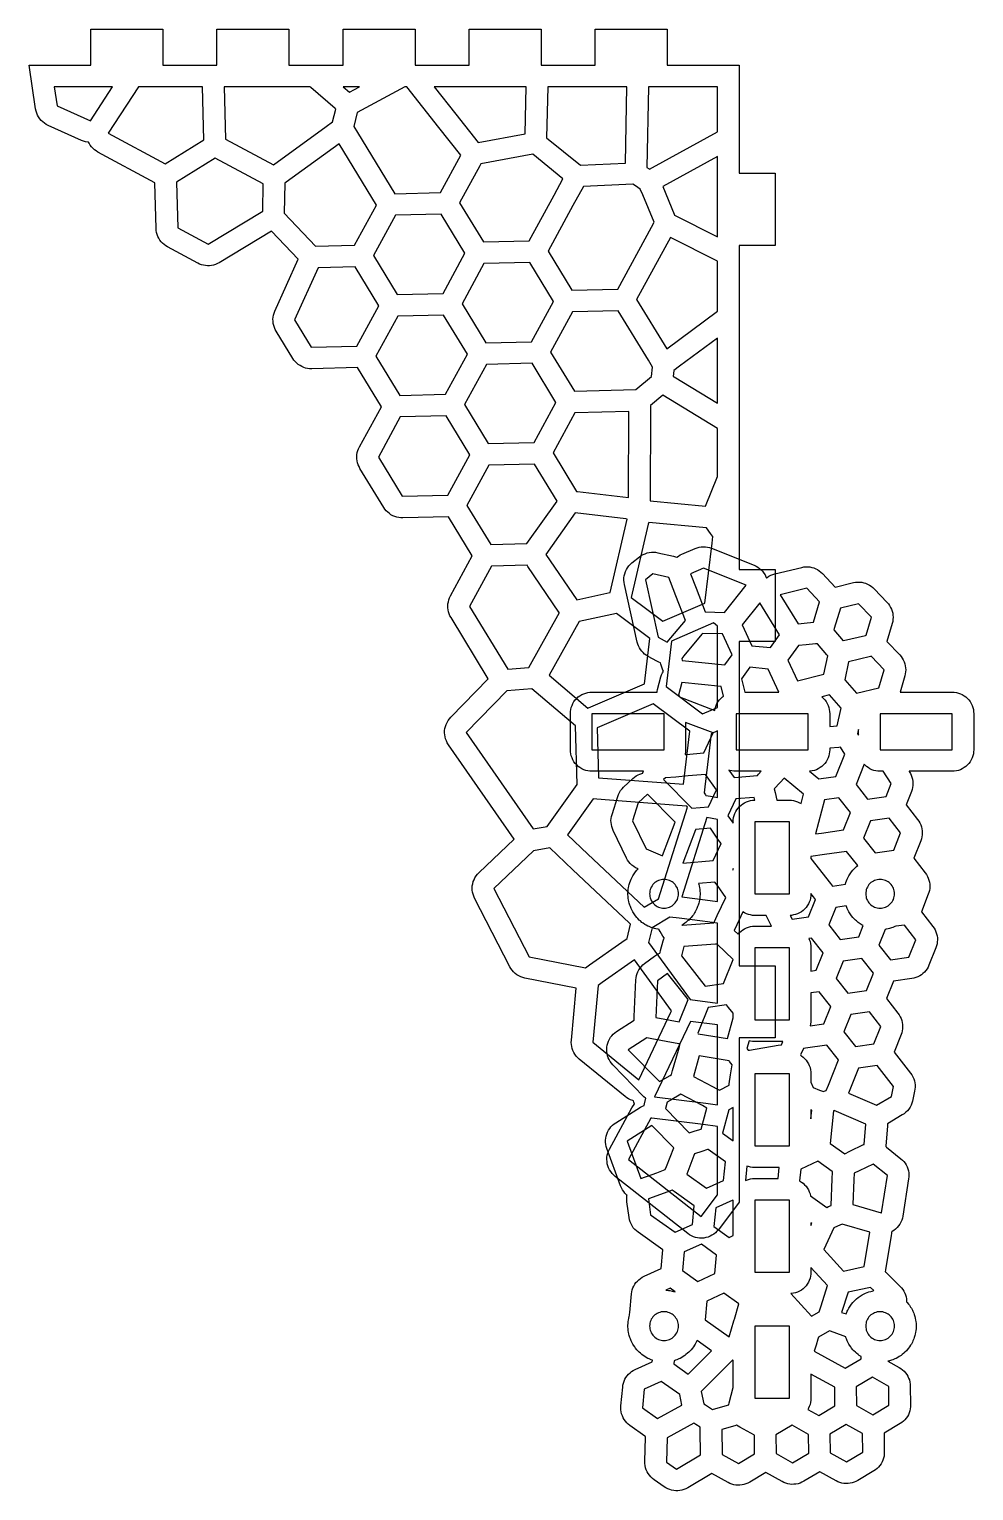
# Model space of a CAD drawing. Header units: millimetres. Extents: x -28 to 624, y -200 to 200.
# Drawn here: x 58.4 to 189.6, y -2.9 to 200 of the extents above; entities that cross this region are included whole.
import ezdxf

# ---------------------------------------------------------------- set-up
doc = ezdxf.new("R2010")
doc.units = ezdxf.units.MM
doc.layers.add('default', color=7, linetype='Continuous')

msp = doc.modelspace()

# ---------------------------------------------------------------- linework, layer by layer
at = {"layer": 'default'}
for points in [[(157, 60), (157, 59.3), (157, 53.71), (157, 37.2), (154.1, 33.38), (154, 33.26), (153.91, 33.16), (153.7, 32.95), (153.46, 32.76), (153.21, 32.6), (152.95, 32.47), (152.67, 32.36), (152.38, 32.28), (152.09, 32.22), (151.8, 32.2), (151.5, 32.21), (151.2, 32.24), (150.91, 32.31), (150.63, 32.4), (150.36, 32.52), (150.1, 32.67), (149.86, 32.84), (139.77, 40.78), (139.55, 40.98), (139.34, 41.2), (139.16, 41.44), (139, 41.69), (138.87, 41.96), (138.77, 42.25), (138.69, 42.54), (138.65, 42.83), (138.63, 43.13), (138.64, 43.43), (138.69, 43.73), (138.76, 44.02), (138.86, 44.3), (138.99, 44.57), (142.11, 50.31), (142.27, 50.57), (142.44, 50.8), (142.44, 50.81), (142.35, 51.09), (142.31, 51.28), (142.21, 51.3), (141.92, 51.4), (141.65, 51.53), (141.39, 51.68), (141.15, 51.86), (134.79, 57.07), (134.57, 57.27), (134.37, 57.48), (134.2, 57.72), (134.05, 57.97), (133.92, 58.23), (133.82, 58.51), (133.75, 58.79), (133.7, 59.08), (133.69, 59.38), (133.7, 59.67), (134.38, 66.91), (127.25, 68.31), (126.95, 68.38), (126.67, 68.48), (126.4, 68.61), (126.14, 68.77), (125.9, 68.95), (125.68, 69.15), (125.48, 69.38), (125.31, 69.62), (125.16, 69.88), (120.27, 79.38), (120.14, 79.65), (120.05, 79.93), (119.98, 80.22), (119.94, 80.52), (119.93, 80.81), (119.95, 81.11), (120, 81.4), (120.08, 81.69), (120.19, 81.96), (120.32, 82.23), (120.48, 82.48), (120.66, 82.71), (120.87, 82.93), (125.76, 87.57), (116.64, 100.7), (116.48, 100.95), (116.35, 101.21), (116.24, 101.49), (116.17, 101.78), (116.12, 102.07), (116.1, 102.36), (116.11, 102.66), (116.15, 102.95), (116.22, 103.24), (116.31, 103.52), (116.44, 103.79), (116.59, 104.05), (116.76, 104.29), (116.95, 104.51), (122.17, 109.85), (116.99, 118.34), (116.85, 118.59), (116.74, 118.85), (116.65, 119.13), (116.59, 119.4), (116.56, 119.69), (116.55, 119.97), (116.57, 120.26), (116.62, 120.54), (116.69, 120.82), (116.79, 121.08), (116.91, 121.34), (119.95, 126.92), (119.95, 126.92), (119.95, 126.92), (116.64, 132.34), (116.64, 132.34), (110.3, 132.18), (110.01, 132.19), (109.73, 132.22), (109.45, 132.28), (109.18, 132.37), (108.91, 132.48), (108.66, 132.62), (108.43, 132.78), (108.21, 132.96), (108, 133.16), (107.82, 133.38), (107.66, 133.62), (104.35, 139.04), (104.22, 139.29), (104.1, 139.55), (104.02, 139.82), (103.95, 140.1), (103.92, 140.38), (103.91, 140.67), (103.93, 140.95), (103.98, 141.24), (104.05, 141.51), (104.15, 141.78), (104.28, 142.04), (107.32, 147.61), (107.32, 147.61), (107.32, 147.61), (104.01, 153.03), (104.01, 153.03), (97.66, 152.88), (97.37, 152.88), (97.09, 152.92), (96.81, 152.98), (96.54, 153.06), (96.28, 153.18), (96.03, 153.31), (95.79, 153.47), (95.57, 153.65), (95.37, 153.86), (95.19, 154.08), (95.03, 154.31), (92.72, 158.08), (92.58, 158.34), (92.47, 158.61), (92.38, 158.88), (92.32, 159.17), (92.29, 159.46), (92.28, 159.75), (92.31, 160.04), (92.36, 160.32), (92.44, 160.6), (92.54, 160.87), (95.77, 168.08), (92.08, 171.99), (84.81, 167.6), (84.57, 167.47), (84.3, 167.36), (84.04, 167.27), (83.76, 167.21), (83.48, 167.18), (83.19, 167.17), (82.91, 167.19), (82.63, 167.24), (82.36, 167.31), (82.09, 167.41), (81.84, 167.53), (77.63, 169.79), (77.39, 169.94), (77.16, 170.11), (76.95, 170.3), (76.75, 170.51), (76.58, 170.74), (76.43, 170.98), (76.31, 171.24), (76.2, 171.5), (76.13, 171.78), (76.08, 172.06), (76.06, 172.35), (75.87, 178.69), (75.87, 178.69), (67.97, 182.95), (67.72, 183.1), (67.49, 183.28), (67.27, 183.47), (67.07, 183.69), (66.9, 183.92), (66.75, 184.17), (66.68, 184.31), (66.57, 184.32), (66.27, 184.37), (65.98, 184.45), (65.7, 184.56), (61.07, 186.64), (60.8, 186.78), (60.55, 186.94), (60.31, 187.13), (60.1, 187.34), (59.91, 187.57), (59.74, 187.82), (59.59, 188.08), (59.48, 188.36), (59.39, 188.65), (59.33, 188.94), (58.44, 195), (61.47, 195), (67, 195), (67, 200), (77, 200), (77, 195), (84.5, 195), (84.5, 200), (94.5, 200), (94.5, 195), (98.55, 195), (102, 195), (102, 200), (112, 200), (112, 195), (113.42, 195), (119.5, 195), (119.5, 200), (129.5, 200), (129.5, 195), (133.41, 195), (137, 195), (137, 200), (147, 200), (147, 195), (147.97, 195), (154, 195), (156.21, 195), (157, 195), (157, 192), (157, 189.93), (157, 187.41), (157, 183.99), (157, 180), (162, 180), (162, 170), (157, 170), (157, 159.13), (157, 146.26), (157, 137.33), (157, 131.21), (157, 128.19), (157, 125), (162, 125), (162, 115), (157, 115), (157, 114.91), (157, 107.15), (157, 103.89), (157, 92.86), (157, 89.82), (157, 78.57), (157, 75.55), (157, 70), (162, 70), (162, 60), (157, 60)], [(61.91, 192), (62.3, 189.38), (66.93, 187.3), (70, 192), (61.91, 192)], [(69.39, 185.59), (77.29, 181.34), (82.7, 184.67), (82.48, 192), (73.59, 192), (69.39, 185.59)], [(99.68, 186.52), (99.68, 186.52), (100.56, 187.16), (101, 188.91), (100.92, 188.98), (100.92, 188.98), (97.52, 191.92), (97.43, 192), (85.48, 192), (85.7, 184.76), (85.7, 184.76), (92.33, 181.19), (99.68, 186.52)], [(102.88, 191.25), (104.27, 192), (102.02, 192), (102.88, 191.25)], [(118.36, 182.5), (115.32, 186.34), (110.84, 192), (110.6, 192), (103.98, 188.43), (103.49, 186.51), (104.01, 185.66), (104.01, 185.66), (109.19, 177.17), (115.54, 177.32), (118.36, 182.5)], [(127.41, 192), (114.66, 192), (117.67, 188.2), (120.77, 184.29), (127.27, 185.49), (127.41, 192)], [(141.42, 192), (130.42, 192), (130.26, 184.94), (134.95, 181.15), (141.19, 181.43), (141.42, 192)], [(144.94, 180.79), (144.94, 180.79), (154, 185.76), (154, 192), (144.42, 192), (144.17, 180.81), (144.48, 180.61), (144.54, 180.57), (144.94, 180.79)], [(106.63, 175.6), (106.63, 175.6), (101.45, 184.1), (94.09, 178.76), (94.09, 178.76), (93.93, 178.64), (93.85, 174.49), (98.18, 169.89), (103.59, 170.03), (106.63, 175.6), (106.63, 175.6)], [(128.34, 182.64), (121.13, 181.31), (121, 181.06), (121, 181.06), (118.17, 175.89), (118.17, 175.89), (118.17, 175.89), (121.48, 170.47), (127.83, 170.62), (131.29, 176.96), (132.53, 179.24), (128.34, 182.64)], [(83.26, 170.17), (90.85, 174.76), (90.93, 178.53), (90.91, 178.54), (90.91, 178.54), (84.27, 182.12), (84.27, 182.12), (78.87, 178.78), (79.06, 172.43), (83.26, 170.17)], [(154, 171.17), (154, 182.34), (146.38, 178.16), (147.95, 174.34), (147.95, 174.34), (148.01, 174.19), (154, 171.17)], [(143.27, 177.82), (142.92, 178.05), (142.92, 178.05), (142.87, 178.08), (142.25, 178.48), (135.36, 178.16), (133.92, 175.52), (130.47, 169.19), (130.47, 169.19), (130.47, 169.19), (133.78, 163.77), (140.13, 163.92), (144.83, 172.55), (144.83, 172.55), (145.18, 173.2), (143.61, 177.02), (143.61, 177.02), (143.27, 177.82)], [(106.23, 168.59), (109.54, 163.17), (115.88, 163.33), (118.92, 168.9), (118.92, 168.9), (118.92, 168.9), (115.61, 174.32), (109.27, 174.17), (106.23, 168.59), (106.23, 168.59), (106.23, 168.59)], [(142.76, 162.49), (146.95, 155.63), (154, 160.86), (154, 167.78), (153.99, 167.82), (147.46, 171.11), (142.76, 162.49), (142.76, 162.49), (142.76, 162.49)], [(97.59, 155.88), (103.94, 156.03), (106.97, 161.61), (106.97, 161.61), (106.97, 161.61), (103.67, 167.03), (98.53, 166.9), (95.28, 159.65), (97.59, 155.88)], [(131.22, 162.2), (127.91, 167.62), (121.56, 167.47), (118.52, 161.89), (118.52, 161.89), (118.52, 161.89), (121.83, 156.47), (128.18, 156.63), (131.22, 162.2), (131.22, 162.2), (131.22, 162.2)], [(119.27, 154.91), (115.96, 160.33), (109.61, 160.17), (106.57, 154.6), (106.57, 154.6), (109.88, 149.18), (116.23, 149.33), (119.27, 154.91), (119.27, 154.91), (119.27, 154.91)], [(144.39, 154.06), (140.2, 160.92), (133.85, 160.77), (130.81, 155.19), (130.81, 155.19), (130.81, 155.19), (134.12, 149.77), (142.64, 149.98), (144.83, 151.79), (144.98, 153.1), (144.39, 154.06), (144.39, 154.06)], [(147.95, 151.75), (147.95, 151.75), (154, 148.08), (154, 157.13), (148.73, 153.22), (148.73, 153.22), (147.94, 152.63), (147.85, 151.81), (147.95, 151.75)], [(131.56, 148.21), (128.25, 153.63), (121.9, 153.47), (118.86, 147.9), (118.86, 147.9), (118.86, 147.9), (122.17, 142.48), (128.52, 142.63), (131.56, 148.21), (131.56, 148.21), (131.56, 148.21)], [(144.69, 146.94), (144.69, 146.94), (144.62, 134.99), (144.62, 134.99), (144.62, 134.55), (152.32, 133.8), (154, 137.92), (154, 144.57), (146.39, 149.19), (144.69, 147.78), (144.69, 146.94)], [(119.61, 140.91), (116.3, 146.33), (109.95, 146.18), (106.91, 140.6), (110.22, 135.18), (116.57, 135.34), (119.61, 140.91), (119.61, 140.91), (119.61, 140.91)], [(141.62, 135.01), (141.69, 146.96), (134.19, 146.77), (131.15, 141.2), (131.15, 141.2), (131.15, 141.2), (134.28, 136.08), (134.28, 136.08), (134.41, 135.86), (134.57, 135.84), (134.57, 135.84), (141.62, 135.01)], [(119.21, 133.9), (122.51, 128.48), (127.53, 128.6), (131.72, 134.52), (128.59, 139.63), (122.24, 139.48), (119.21, 133.9), (119.21, 133.9)], [(130.15, 127.11), (134.46, 120.81), (139.06, 121.8), (139.07, 121.83), (139.07, 121.83), (141.46, 132), (141.27, 132.03), (141.27, 132.03), (134.22, 132.86), (130.15, 127.11)], [(153.01, 130.03), (152.47, 130.78), (144.44, 131.55), (144.38, 131.32), (144.38, 131.32), (141.99, 121.14), (144.19, 119.5), (146.41, 117.84), (146.41, 117.84), (152.24, 120.34), (153.23, 128.65), (153.23, 128.65), (153.34, 129.58), (153.31, 129.62), (153.31, 129.62), (153.01, 130.03)], [(143.91, 15.76), (143.66, 15.93), (143.5, 16.04), (143.28, 16.23), (143.13, 16.36), (142.92, 16.57), (142.79, 16.72), (142.6, 16.94), (142.49, 17.1), (142.32, 17.35), (142.22, 17.51), (142.08, 17.77), (142, 17.95), (141.89, 18.22), (141.82, 18.41), (141.73, 18.69), (141.69, 18.88), (141.63, 19.17), (141.6, 19.36), (141.57, 19.66), (141.56, 19.85), (141.56, 20.15), (141.57, 20.34), (141.6, 20.64), (141.63, 20.83), (141.69, 21.12), (141.73, 21.31), (141.79, 21.5), (141.79, 21.59), (141.8, 21.88), (142.05, 24.46), (142.09, 24.74), (142.15, 25.02), (142.25, 25.29), (142.37, 25.55), (142.51, 25.8), (142.67, 26.03), (142.86, 26.25), (143.07, 26.44), (143.29, 26.62), (143.53, 26.78), (143.79, 26.91), (146.15, 27.99), (146.15, 27.99), (146.39, 30.57), (146.39, 30.57), (142.96, 33.02), (142.72, 33.21), (142.5, 33.42), (142.3, 33.66), (142.13, 33.91), (141.98, 34.18), (141.87, 34.46), (141.78, 34.75), (141.72, 35.05), (141.42, 37.25), (141.39, 37.54), (141.39, 37.83), (141.42, 38.12), (141.44, 38.18), (141.35, 38.24), (141.14, 38.45), (140.96, 38.68), (140.79, 38.92), (140.65, 39.18), (140.54, 39.45), (138.63, 44.65), (138.54, 44.93), (138.48, 45.22), (138.45, 45.51), (138.45, 45.8), (138.48, 46.09), (138.53, 46.38), (138.61, 46.66), (138.72, 46.93), (138.86, 47.19), (139.02, 47.44), (139.2, 47.67), (139.4, 47.88), (139.63, 48.06), (139.87, 48.23), (143.31, 50.37), (143.56, 50.51), (143.8, 50.61), (143.85, 50.87), (144.02, 51.62), (144, 51.63), (143.78, 51.84), (139.45, 56.27), (139.26, 56.49), (139.08, 56.73), (138.93, 56.99), (138.81, 57.25), (138.72, 57.53), (138.65, 57.82), (138.61, 58.12), (138.6, 58.41), (138.62, 58.71), (138.67, 59), (138.74, 59.28), (138.85, 59.56), (138.98, 59.83), (139.14, 60.08), (139.32, 60.31), (139.52, 60.53), (139.74, 60.72), (139.98, 60.89), (142.43, 62.46), (142.41, 62.68), (142.41, 62.97), (142.66, 68.06), (142.69, 68.35), (142.75, 68.64), (142.83, 68.92), (142.94, 69.19), (143.08, 69.45), (143.24, 69.7), (143.43, 69.92), (143.64, 70.13), (143.86, 70.32), (145.26, 71.36), (145.5, 71.52), (145.76, 71.66), (146, 71.77), (146.01, 71.85), (146.08, 72.15), (146.43, 73.46), (146.52, 73.73), (146.58, 73.86), (146.56, 73.88), (146.39, 74.13), (146.03, 74.75), (145.89, 75.02), (145.88, 75.05), (145.73, 75.07), (145.44, 75.13), (145.25, 75.18), (144.97, 75.26), (144.78, 75.33), (144.51, 75.44), (144.33, 75.52), (144.07, 75.66), (143.91, 75.76), (143.66, 75.93), (143.5, 76.04), (143.28, 76.23), (143.13, 76.36), (142.92, 76.57), (142.79, 76.72), (142.6, 76.94), (142.49, 77.1), (142.32, 77.35), (142.22, 77.51), (142.08, 77.77), (142, 77.95), (141.89, 78.22), (141.82, 78.41), (141.73, 78.69), (141.69, 78.88), (141.63, 79.17), (141.6, 79.36), (141.57, 79.66), (141.56, 79.85), (141.56, 80.15), (141.57, 80.34), (141.6, 80.64), (141.63, 80.83), (141.69, 81.12), (141.73, 81.31), (141.82, 81.59), (141.89, 81.78), (142, 82.05), (142.08, 82.23), (142.22, 82.49), (142.32, 82.65), (142.49, 82.9), (142.6, 83.06), (142.79, 83.28), (142.92, 83.43), (142.96, 83.47), (142.9, 83.49), (142.62, 83.62), (142.35, 83.79), (142.11, 83.98), (141.88, 84.19), (141.68, 84.43), (141.5, 84.68), (141.36, 84.96), (139.5, 88.81), (139.39, 89.07), (139.3, 89.34), (139.25, 89.62), (139.21, 89.9), (139.2, 90.18), (139.22, 90.46), (139.27, 90.74), (139.34, 91.01), (140.13, 93.51), (140.24, 93.8), (140.37, 94.08), (140.54, 94.34), (140.73, 94.59), (140.95, 94.81), (142.25, 96.01), (142.47, 96.2), (142.7, 96.36), (142.96, 96.5), (143.22, 96.61), (143.49, 96.7), (143.62, 96.73), (143.64, 96.81), (143.72, 97), (136.56, 97), (136.26, 97.01), (135.97, 97.06), (135.69, 97.13), (135.41, 97.23), (135.14, 97.35), (134.89, 97.51), (134.66, 97.68), (134.44, 97.88), (134.24, 98.1), (134.06, 98.33), (133.91, 98.59), (133.79, 98.85), (133.69, 99.13), (133.62, 99.41), (133.57, 99.71), (133.56, 100), (133.56, 105), (133.57, 105.29), (133.62, 105.59), (133.69, 105.87), (133.79, 106.15), (133.91, 106.41), (134.06, 106.67), (134.24, 106.9), (134.44, 107.12), (134.66, 107.32), (134.89, 107.49), (135.14, 107.65), (135.41, 107.77), (135.69, 107.87), (135.97, 107.94), (136.26, 107.99), (136.56, 108), (145.6, 108), (145.6, 108.06), (145.67, 108.35), (146.13, 110.12), (146.22, 110.41), (146.34, 110.69), (146.47, 110.91), (146.41, 111.02), (146.28, 111.3), (146.19, 111.58), (146.11, 111.88), (146.07, 112.08), (145.82, 112.17), (145.56, 112.3), (144.34, 112.96), (144.1, 113.11), (143.87, 113.28), (143.66, 113.47), (143.47, 113.68), (143.3, 113.91), (143.15, 114.15), (143.02, 114.4), (142.92, 114.67), (142.85, 114.94), (141.06, 122.93), (141.01, 123.23), (140.99, 123.53), (141, 123.84), (141.04, 124.14), (141.11, 124.43), (141.21, 124.72), (141.34, 125), (141.49, 125.26), (141.68, 125.5), (141.88, 125.72), (142.11, 125.93), (143.15, 126.76), (143.4, 126.94), (143.66, 127.09), (143.93, 127.21), (144.21, 127.31), (144.51, 127.37), (144.8, 127.41), (145.1, 127.42), (145.4, 127.4), (145.7, 127.34), (147.88, 126.85), (148.16, 126.77), (148.32, 126.71), (148.32, 126.71), (148.55, 126.88), (148.8, 127.03), (149.05, 127.16), (150.87, 127.94), (151.15, 128.04), (151.43, 128.12), (151.72, 128.16), (152.02, 128.18), (152.31, 128.17), (152.6, 128.13), (152.89, 128.06), (153.17, 127.97), (159.07, 125.61), (159.34, 125.49), (159.59, 125.34), (159.83, 125.17), (160.05, 124.97), (160.25, 124.76), (160.43, 124.52), (160.58, 124.27), (160.71, 124.01), (160.78, 123.83), (160.89, 123.92), (161.13, 124.09), (161.4, 124.23), (161.68, 124.34), (161.96, 124.42), (165.67, 125.31), (165.95, 125.37), (166.24, 125.39), (166.52, 125.39), (166.81, 125.37), (167.09, 125.31), (167.36, 125.23), (167.62, 125.12), (167.88, 124.99), (168.12, 124.84), (168.34, 124.66), (168.55, 124.46), (170.34, 122.58), (170.34, 122.58), (172.86, 123.19), (173.14, 123.24), (173.43, 123.27), (173.71, 123.27), (174, 123.24), (174.28, 123.18), (174.55, 123.1), (174.82, 123), (175.07, 122.86), (175.31, 122.71), (175.53, 122.53), (175.74, 122.34), (177.53, 120.45), (177.72, 120.23), (177.88, 120), (178.02, 119.75), (178.14, 119.49), (178.23, 119.22), (178.3, 118.95), (178.34, 118.66), (178.35, 118.38), (178.34, 118.09), (178.3, 117.81), (178.23, 117.53), (177.49, 115.04), (177.49, 115.04), (177.49, 115.04), (179.28, 113.16), (179.47, 112.94), (179.63, 112.71), (179.78, 112.46), (179.89, 112.2), (179.99, 111.93), (180.05, 111.65), (180.09, 111.37), (180.11, 111.09), (180.09, 110.8), (180.05, 110.52), (179.98, 110.24), (179.32, 108), (186.56, 108), (186.85, 107.99), (187.14, 107.94), (187.43, 107.87), (187.71, 107.77), (187.97, 107.65), (188.23, 107.49), (188.46, 107.32), (188.68, 107.12), (188.88, 106.9), (189.05, 106.67), (189.2, 106.41), (189.33, 106.15), (189.43, 105.87), (189.5, 105.59), (189.54, 105.29), (189.56, 105), (189.56, 100), (189.54, 99.71), (189.5, 99.41), (189.43, 99.13), (189.33, 98.85), (189.2, 98.59), (189.05, 98.33), (188.88, 98.1), (188.68, 97.88), (188.46, 97.68), (188.23, 97.51), (187.97, 97.35), (187.71, 97.23), (187.43, 97.13), (187.14, 97.06), (186.85, 97.01), (186.56, 97), (180.59, 97), (180.61, 96.97), (180.76, 96.72), (180.88, 96.46), (180.98, 96.18), (181.05, 95.9), (181.1, 95.61), (181.11, 95.32), (181.1, 95.03), (181.06, 94.74), (180.99, 94.46), (180.9, 94.19), (180.16, 92.37), (180.16, 92.37), (181.77, 90.32), (181.93, 90.09), (182.08, 89.84), (182.19, 89.58), (182.29, 89.31), (182.35, 89.03), (182.39, 88.75), (182.41, 88.47), (182.39, 88.18), (182.35, 87.9), (182.28, 87.62), (182.19, 87.35), (181.22, 84.94), (181.22, 84.94), (182.82, 82.9), (182.99, 82.66), (183.13, 82.42), (183.25, 82.16), (183.34, 81.89), (183.41, 81.61), (183.45, 81.33), (183.46, 81.04), (183.45, 80.76), (183.41, 80.47), (183.34, 80.2), (183.25, 79.93), (182.28, 77.52), (182.28, 77.52), (183.88, 75.47), (184.04, 75.24), (184.19, 74.99), (184.31, 74.73), (184.4, 74.46), (184.47, 74.18), (184.51, 73.9), (184.52, 73.62), (184.5, 73.33), (184.46, 73.05), (184.4, 72.77), (184.3, 72.5), (183.33, 70.09), (183.21, 69.83), (183.07, 69.58), (182.9, 69.35), (182.72, 69.14), (182.51, 68.94), (182.29, 68.76), (182.05, 68.61), (181.79, 68.48), (181.53, 68.37), (181.25, 68.29), (180.97, 68.24), (178.4, 67.87), (178.4, 67.87), (177.43, 65.46), (179.03, 63.42), (179.2, 63.19), (179.34, 62.94), (179.46, 62.68), (179.55, 62.41), (179.62, 62.13), (179.66, 61.85), (179.67, 61.56), (179.66, 61.28), (179.62, 61), (179.55, 60.72), (179.46, 60.45), (178.49, 58.04), (180.79, 55.1), (180.96, 54.86), (181.1, 54.6), (181.22, 54.33), (181.32, 54.05), (181.38, 53.76), (181.42, 53.47), (181.43, 53.17), (181.4, 52.88), (181.35, 52.59), (181.04, 51.23), (180.96, 50.93), (180.85, 50.65), (180.71, 50.38), (180.54, 50.12), (180.35, 49.88), (180.13, 49.67), (179.89, 49.47), (179.64, 49.31), (177.56, 48.09), (177.56, 47.81), (177.34, 44.99), (177.33, 44.92), (177.45, 44.82), (179.44, 43.23), (179.65, 43.04), (179.84, 42.84), (180.02, 42.61), (180.17, 42.37), (180.3, 42.11), (180.4, 41.85), (180.48, 41.57), (180.53, 41.29), (180.55, 41.01), (180.55, 40.72), (180.52, 40.44), (179.73, 35.28), (179.66, 34.98), (179.57, 34.69), (179.45, 34.41), (179.31, 34.15), (179.13, 33.9), (178.93, 33.67), (178.71, 33.46), (178.47, 33.27), (178.22, 33.11), (178.12, 33.06), (178.12, 32.87), (178.09, 32.58), (177.32, 27.79), (177.27, 27.55), (177.31, 27.51), (179.35, 25.51), (179.54, 25.3), (179.71, 25.08), (179.86, 24.84), (179.98, 24.59), (180.08, 24.34), (180.16, 24.07), (180.21, 23.79), (180.24, 23.52), (180.24, 23.38), (180.33, 23.28), (180.51, 23.06), (180.63, 22.9), (180.79, 22.65), (180.9, 22.49), (181.03, 22.23), (181.12, 22.05), (181.23, 21.78), (181.3, 21.59), (181.38, 21.31), (181.43, 21.12), (181.49, 20.83), (181.52, 20.64), (181.55, 20.34), (181.56, 20.15), (181.56, 19.85), (181.55, 19.66), (181.52, 19.36), (181.49, 19.17), (181.43, 18.88), (181.38, 18.69), (181.3, 18.41), (181.23, 18.22), (181.12, 17.95), (181.03, 17.77), (180.9, 17.51), (180.79, 17.35), (180.63, 17.1), (180.51, 16.94), (180.33, 16.72), (180.2, 16.57), (179.99, 16.36), (179.84, 16.23), (179.61, 16.04), (179.46, 15.93), (179.21, 15.76), (179.04, 15.66), (178.78, 15.52), (178.61, 15.44), (178.33, 15.33), (178.15, 15.26), (177.87, 15.18), (177.68, 15.13), (177.65, 15.12), (179.21, 14.25), (179.45, 14.1), (179.68, 13.93), (179.89, 13.73), (180.08, 13.52), (180.25, 13.29), (180.4, 13.05), (180.52, 12.79), (180.62, 12.52), (180.69, 12.24), (180.73, 11.96), (180.75, 11.68), (180.79, 9.08), (180.78, 8.79), (180.75, 8.51), (180.68, 8.23), (180.59, 7.96), (180.48, 7.7), (180.34, 7.45), (180.18, 7.21), (179.99, 7), (179.79, 6.8), (179.57, 6.62), (179.33, 6.46), (177.1, 5.12), (177.1, 5.12), (177.14, 2.53), (177.13, 2.24), (177.1, 1.96), (177.03, 1.68), (176.94, 1.41), (176.83, 1.15), (176.69, 0.9), (176.53, 0.66), (176.34, 0.44), (176.14, 0.24), (175.92, 0.06), (175.68, -0.09), (173.45, -1.43), (173.2, -1.56), (172.94, -1.67), (172.66, -1.76), (172.38, -1.81), (172.1, -1.85), (171.81, -1.85), (171.53, -1.83), (171.25, -1.78), (170.97, -1.7), (170.71, -1.6), (170.45, -1.47), (168.18, -0.21), (168.18, -0.21), (165.95, -1.54), (165.7, -1.68), (165.44, -1.79), (165.16, -1.87), (164.88, -1.93), (164.6, -1.96), (164.32, -1.97), (164.03, -1.94), (163.75, -1.89), (163.47, -1.82), (163.21, -1.71), (162.95, -1.59), (160.68, -0.32), (160.68, -0.32), (158.45, -1.66), (158.2, -1.79), (157.94, -1.9), (157.66, -1.99), (157.39, -2.04), (157.1, -2.08), (156.82, -2.08), (156.53, -2.06), (156.25, -2.01), (155.98, -1.93), (155.71, -1.83), (155.45, -1.7), (153.18, -0.44), (153.18, -0.44), (153.18, -0.44), (149.85, -2.43), (149.59, -2.57), (149.33, -2.68), (149.05, -2.76), (148.77, -2.82), (148.48, -2.85), (148.19, -2.86), (147.91, -2.83), (147.62, -2.78), (147.35, -2.7), (147.08, -2.59), (146.82, -2.46), (146.58, -2.31), (145.18, -1.32), (144.94, -1.14), (144.73, -0.94), (144.54, -0.71), (144.37, -0.47), (144.22, -0.21), (144.1, 0.06), (144.01, 0.34), (143.95, 0.63), (143.91, 0.92), (143.91, 1.22), (144.01, 4.6), (144.01, 4.67), (143.9, 4.74), (141.82, 6.22), (141.6, 6.39), (141.39, 6.59), (141.2, 6.8), (141.04, 7.04), (140.89, 7.28), (140.78, 7.54), (140.68, 7.81), (140.61, 8.09), (140.57, 8.37), (140.56, 8.66), (140.57, 8.94), (140.82, 11.53), (140.86, 11.81), (140.93, 12.09), (141.02, 12.36), (141.14, 12.62), (141.28, 12.87), (141.45, 13.1), (141.63, 13.32), (141.84, 13.51), (142.06, 13.69), (142.3, 13.84), (142.56, 13.97), (144.92, 15.05), (144.92, 15.05), (144.94, 15.27), (144.78, 15.33), (144.51, 15.44), (144.33, 15.52), (144.07, 15.66), (143.91, 15.76)], [(119.55, 119.9), (124.87, 111.2), (127.81, 111.42), (132.03, 119.04), (131.98, 119.11), (131.98, 119.11), (127.67, 125.41), (127.67, 125.41), (127.54, 125.6), (122.59, 125.48), (119.55, 119.9)], [(148.21, 121.34), (147.44, 123.32), (147.44, 123.32), (147.21, 123.92), (145.03, 124.42), (143.99, 123.58), (145.77, 115.6), (146.99, 114.93), (149.52, 117.95), (148.21, 121.34)], [(157.95, 122.82), (152.06, 125.18), (150.24, 124.4), (151, 122.43), (152.27, 119.14), (154.96, 119.06), (157.95, 122.82)], [(162.66, 121.5), (165.17, 117.48), (166.01, 117.56), (167.32, 117.68), (168.16, 120.51), (168.16, 120.51), (166.37, 122.4), (162.66, 121.5)], [(162.59, 115.95), (159.84, 120.37), (157.42, 117.33), (157.42, 117.31), (157.42, 117.31), (158.74, 114.43), (158.74, 114.43), (158.74, 114.43), (161.32, 114.18), (162.59, 115.95)], [(174.52, 115.87), (174.62, 115.89), (175.35, 118.39), (173.57, 120.27), (171.04, 119.66), (170.2, 116.83), (170.2, 116.83), (170.14, 116.64), (171.44, 115.13), (171.48, 115.14), (171.48, 115.14), (174.52, 115.87)], [(144.61, 115.44), (144.61, 115.44), (144.61, 115.44), (142.39, 117.1), (139.95, 118.92), (134.77, 117.8), (130.63, 110.33), (136, 105.76), (136.08, 105.8), (136.08, 105.8), (143.86, 109.13), (143.86, 109.13), (144.61, 115.44)], [(151.92, 104.97), (151.92, 104.97), (154, 105.86), (154, 117.16), (153.42, 117.59), (153.42, 117.59), (147.59, 115.08), (146.84, 108.78), (151.92, 104.97)], [(156.01, 113.18), (154.69, 116.07), (151.92, 116.15), (151.82, 116.03), (151.82, 116.03), (149.3, 113.01), (149.3, 113.01), (149.01, 112.66), (149.09, 112.36), (154.99, 111.76), (156.01, 113.18)], [(168.76, 110.5), (169.29, 113.04), (169.17, 113.17), (169.17, 113.17), (167.87, 114.68), (167.87, 114.68), (167.84, 114.71), (167.6, 114.69), (167.6, 114.69), (166.29, 114.57), (165.21, 114.47), (163.77, 112.44), (165.09, 109.54), (168.76, 110.5)], [(171.66, 109.71), (173.28, 107.86), (176.37, 108.6), (177.11, 111.09), (175.32, 112.98), (175.22, 112.95), (172.18, 112.22), (171.66, 109.71)], [(162.49, 108), (161.04, 111.19), (161.04, 111.19), (158.45, 111.44), (157.32, 109.86), (157.77, 108), (162.49, 108)], [(134.49, 95.19), (134.26, 103.31), (128.22, 108.44), (124.74, 108.18), (119.1, 102.41), (128.41, 89.02), (130.32, 89.36), (134.49, 95.19)], [(153.6, 105.45), (153.62, 105.59), (153.69, 105.87), (153.79, 106.15), (153.91, 106.41), (154.06, 106.67), (154.24, 106.9), (154.44, 107.12), (154.66, 107.32), (154.82, 107.44), (154.5, 108.79), (149.03, 109.35), (148.57, 107.59), (148.69, 107.34), (153.6, 105.45)], [(169.52, 107.6), (169.52, 107.6), (169.52, 107.6), (168.46, 107.32), (168.46, 107.32), (168.68, 107.12), (168.88, 106.9), (169.05, 106.67), (169.2, 106.41), (169.33, 106.15), (169.43, 105.87), (169.5, 105.59), (169.54, 105.29), (169.56, 105), (169.56, 103.23), (170.6, 103.32), (171.09, 105.59), (171.09, 105.59), (171.13, 105.77), (169.52, 107.6)], [(145.04, 106.37), (137.27, 103.04), (137.46, 96.12), (148.64, 95.27), (149.25, 95.22), (150.13, 102.57), (150.13, 102.57), (145.04, 106.37), (145.04, 106.37)], [(146.56, 105), (136.56, 105), (136.56, 100), (146.56, 100), (146.56, 105)], [(149.56, 100), (149.54, 99.71), (149.5, 99.41), (149.48, 99.34), (149.64, 99.35), (152.08, 99.56), (153.37, 102.32), (149.56, 103.79), (149.56, 100)], [(166.56, 105), (156.56, 105), (156.56, 100), (166.56, 100), (166.56, 105)], [(186.56, 105), (176.56, 105), (176.56, 100), (186.56, 100), (186.56, 105)], [(152.13, 94), (152.21, 93.88), (152.21, 93.88), (152.3, 93.75), (152.3, 93.75), (152.36, 93.66), (153.03, 93.55), (153.03, 93.55), (154, 93.38), (154, 102.6), (153.1, 102.22), (153.1, 102.22), (152.23, 94.86), (152.23, 94.86), (152.13, 94)], [(173.53, 102.68), (173.43, 102.21), (173.56, 102.01), (173.56, 102.82), (173.53, 102.68), (173.53, 102.68)], [(170.42, 96.28), (170.42, 96.28), (171.67, 99.4), (171.06, 100.35), (170.85, 100.33), (170.85, 100.33), (169.56, 100.22), (169.56, 100), (169.54, 99.71), (169.5, 99.41), (169.43, 99.13), (169.33, 98.85), (169.2, 98.59), (169.05, 98.33), (168.88, 98.1), (168.68, 97.88), (168.46, 97.68), (168.23, 97.51), (167.97, 97.35), (167.71, 97.23), (167.43, 97.13), (167.14, 97.06), (166.85, 97.01), (166.77, 97.01), (168.06, 95.95), (168.39, 96), (168.39, 96), (170.42, 96.28)], [(173.21, 95.16), (174.81, 93.12), (174.81, 93.12), (174.81, 93.12), (177.38, 93.49), (178.11, 95.31), (176.98, 97), (176.56, 97), (176.26, 97.01), (175.97, 97.06), (175.69, 97.13), (175.41, 97.23), (175.14, 97.35), (174.89, 97.51), (174.66, 97.68), (174.44, 97.88), (174.34, 97.98), (174.34, 97.98), (173.21, 95.16)], [(152.34, 96.57), (149.9, 96.36), (148.18, 96.21), (148.18, 96.21), (146.75, 96.09), (146.49, 95.85), (150.44, 91.89), (152.73, 92.09), (153.83, 94.44), (152.34, 96.57)], [(159.53, 96.44), (159.67, 96.6), (159.67, 96.6), (160.04, 97), (156.56, 97), (156.26, 97.01), (155.97, 97.06), (155.69, 97.13), (155.58, 97.17), (156.28, 96.16), (159.53, 96.44)], [(163.96, 93), (164.25, 92.99), (164.54, 92.94), (164.83, 92.87), (165.11, 92.77), (165.37, 92.65), (165.59, 92.52), (165.92, 93.82), (163.24, 96.04), (162.69, 95.45), (161.87, 94.57), (161.99, 94.08), (161.99, 94.08), (162.24, 93), (163.96, 93)], [(146.36, 85.29), (146.37, 85.32), (146.37, 85.32), (148.13, 89.96), (144.29, 93.81), (142.99, 92.61), (142.2, 90.11), (144.06, 86.26), (146.36, 85.29)], [(155.44, 90.82), (156.16, 89.8), (156.16, 90), (156.17, 90.29), (156.22, 90.59), (156.29, 90.87), (156.39, 91.15), (156.51, 91.41), (156.66, 91.67), (156.84, 91.9), (157.04, 92.12), (157.26, 92.32), (157.49, 92.49), (157.74, 92.65), (158.01, 92.77), (158.29, 92.87), (158.57, 92.94), (158.86, 92.99), (159.16, 93), (159.16, 93), (159.07, 93.39), (156.54, 93.17), (155.44, 90.82)], [(172.45, 91.27), (170.85, 93.31), (170.85, 93.31), (168.82, 93.03), (167.6, 88.31), (168.44, 88.43), (171.48, 88.86), (171.48, 88.86), (172.45, 91.27)], [(149.83, 92.04), (149.74, 92.17), (148.41, 92.28), (137.23, 93.13), (137.23, 93.13), (136.73, 93.17), (133.16, 88.18), (135.98, 85.51), (143.8, 78.13), (145.8, 79.32), (149.83, 92.04)], [(154, 90.33), (152.52, 90.59), (149.03, 79.59), (152.28, 79.17), (154, 78.95), (154, 90.33)], [(163.96, 90), (159.16, 90), (159.16, 80), (163.96, 80), (163.96, 90)], [(175.87, 85.69), (175.87, 85.69), (178.44, 86.06), (179.41, 88.47), (177.8, 90.52), (177.8, 90.52), (175.23, 90.15), (175.23, 90.15), (174.26, 87.74), (175.87, 85.69), (175.87, 85.69)], [(150.93, 88.9), (150.93, 88.9), (149.18, 84.26), (149.18, 84.25), (153.37, 84.62), (154.47, 86.97), (154.47, 86.97), (154.13, 87.46), (152.99, 89.1), (150.94, 88.92), (150.93, 88.9)], [(127.82, 71.25), (135.66, 69.72), (136.23, 70.12), (140.71, 73.28), (140.71, 73.28), (141.45, 73.8), (141.93, 75.77), (141.74, 75.95), (141.74, 75.95), (133.92, 83.33), (130.7, 86.38), (128.43, 85.97), (122.93, 80.75), (127.82, 71.25)], [(171.9, 85.89), (171.9, 85.89), (168.86, 85.46), (166.96, 85.19), (166.96, 84.9), (169.67, 81.44), (169.96, 81.07), (169.96, 81.07), (169.96, 81.07), (171.74, 81.32), (171.82, 81.59), (171.89, 81.78), (172, 82.05), (172.08, 82.23), (172.22, 82.49), (172.32, 82.65), (172.49, 82.9), (172.6, 83.06), (172.79, 83.28), (172.92, 83.43), (173.13, 83.64), (173.28, 83.77), (173.45, 83.91), (171.9, 85.89), (171.9, 85.89)], [(156.16, 83.26), (156.16, 83.49), (156.09, 83.35), (156.09, 83.35), (156.16, 83.26)], [(148.52, 79.61), (148.55, 79.8), (148.56, 80), (148.55, 80.2), (148.52, 80.39), (148.47, 80.58), (148.41, 80.77), (148.32, 80.94), (148.22, 81.11), (148.1, 81.27), (147.97, 81.41), (147.83, 81.55), (147.67, 81.66), (147.5, 81.76), (147.32, 81.85), (147.14, 81.91), (146.95, 81.96), (146.75, 81.99), (146.56, 82), (146.36, 81.99), (146.17, 81.96), (145.98, 81.91), (145.79, 81.85), (145.62, 81.76), (145.45, 81.66), (145.29, 81.55), (145.14, 81.41), (145.01, 81.27), (144.9, 81.11), (144.79, 80.94), (144.71, 80.77), (144.64, 80.58), (144.6, 80.39), (144.57, 80.2), (144.56, 80), (144.57, 79.8), (144.6, 79.61), (144.64, 79.42), (144.71, 79.23), (144.79, 79.06), (144.9, 78.89), (145.01, 78.73), (145.14, 78.59), (145.29, 78.45), (145.45, 78.34), (145.62, 78.24), (145.79, 78.15), (145.98, 78.09), (146.17, 78.04), (146.36, 78.01), (146.56, 78), (146.75, 78.01), (146.95, 78.04), (147.14, 78.09), (147.32, 78.15), (147.5, 78.24), (147.67, 78.34), (147.83, 78.45), (147.97, 78.59), (148.1, 78.73), (148.22, 78.89), (148.32, 79.06), (148.41, 79.23), (148.47, 79.42), (148.52, 79.61)], [(153.57, 76.17), (153.57, 76.17), (153.94, 76.97), (155.12, 79.5), (153.97, 81.14), (153.63, 81.63), (153.63, 81.63), (151.35, 81.43), (151.38, 81.31), (151.43, 81.12), (151.49, 80.83), (151.52, 80.64), (151.55, 80.34), (151.56, 80.15), (151.56, 79.85), (151.55, 79.66), (151.52, 79.36), (151.49, 79.17), (151.43, 78.88), (151.38, 78.69), (151.3, 78.41), (151.23, 78.22), (151.12, 77.95), (151.03, 77.77), (150.9, 77.51), (150.79, 77.35), (150.63, 77.1), (150.51, 76.94), (150.33, 76.72), (150.2, 76.57), (149.99, 76.36), (149.84, 76.23), (149.61, 76.04), (149.46, 75.93), (149.21, 75.76), (149.05, 75.67), (149.11, 75.67), (149.11, 75.67), (153.48, 75.98), (153.57, 76.17)], [(178.52, 79.61), (178.55, 79.8), (178.56, 80), (178.55, 80.2), (178.52, 80.39), (178.47, 80.58), (178.41, 80.77), (178.32, 80.94), (178.22, 81.11), (178.1, 81.27), (177.97, 81.41), (177.83, 81.55), (177.67, 81.66), (177.5, 81.76), (177.32, 81.85), (177.14, 81.91), (176.95, 81.96), (176.75, 81.99), (176.56, 82), (176.36, 81.99), (176.17, 81.96), (175.98, 81.91), (175.79, 81.85), (175.62, 81.76), (175.45, 81.66), (175.29, 81.55), (175.14, 81.41), (175.01, 81.27), (174.9, 81.11), (174.79, 80.94), (174.71, 80.77), (174.64, 80.58), (174.6, 80.39), (174.57, 80.2), (174.56, 80), (174.57, 79.8), (174.6, 79.61), (174.64, 79.42), (174.71, 79.23), (174.79, 79.06), (174.9, 78.89), (175.01, 78.73), (175.14, 78.59), (175.29, 78.45), (175.45, 78.34), (175.62, 78.24), (175.79, 78.15), (175.98, 78.09), (176.17, 78.04), (176.36, 78.01), (176.56, 78), (176.75, 78.01), (176.95, 78.04), (177.14, 78.09), (177.32, 78.15), (177.5, 78.24), (177.67, 78.34), (177.83, 78.45), (177.97, 78.59), (178.1, 78.73), (178.22, 78.89), (178.32, 79.06), (178.41, 79.23), (178.47, 79.42), (178.52, 79.61)], [(166.94, 79.71), (166.9, 79.41), (166.83, 79.13), (166.73, 78.85), (166.6, 78.59), (166.45, 78.33), (166.28, 78.1), (166.08, 77.88), (165.86, 77.68), (165.63, 77.51), (165.37, 77.35), (165.11, 77.23), (164.83, 77.13), (164.54, 77.06), (164.25, 77.01), (164.07, 77.01), (164.33, 76.48), (166.63, 76.81), (167.6, 79.22), (167.6, 79.22), (167.31, 79.59), (166.96, 80.04), (166.96, 80), (166.94, 79.71)], [(158.86, 77.01), (158.57, 77.06), (158.29, 77.13), (158.01, 77.23), (157.74, 77.35), (157.5, 77.5), (156.66, 75.7), (156.28, 74.9), (156.83, 74.39), (156.84, 74.4), (157.04, 74.62), (157.26, 74.82), (157.49, 74.99), (157.74, 75.15), (158.01, 75.27), (158.29, 75.37), (158.57, 75.44), (158.86, 75.49), (159.16, 75.5), (161.47, 75.5), (160.74, 77), (159.16, 77), (158.86, 77.01)], [(173.59, 74.01), (174.22, 75.58), (174.07, 75.66), (173.91, 75.76), (173.66, 75.93), (173.5, 76.04), (173.28, 76.23), (173.13, 76.36), (172.92, 76.57), (172.79, 76.72), (172.6, 76.94), (172.49, 77.1), (172.32, 77.35), (172.22, 77.51), (172.08, 77.77), (172, 77.95), (171.89, 78.22), (171.86, 78.31), (170.39, 78.1), (169.42, 75.69), (169.42, 75.69), (171.02, 73.64), (171.02, 73.64), (171.02, 73.64), (173.59, 74.01), (173.59, 74.01)], [(144.9, 75.3), (144.4, 73.22), (150.17, 65.33), (154, 64.84), (154, 75.93), (151.9, 76.2), (148.65, 76.61), (148.65, 76.61), (147.38, 76.77), (144.9, 75.3)], [(180.55, 71.21), (181.52, 73.62), (179.92, 75.66), (179.92, 75.66), (178.72, 75.5), (178.61, 75.44), (178.33, 75.33), (178.15, 75.26), (177.87, 75.18), (177.68, 75.13), (177.39, 75.07), (177.24, 75.05), (176.37, 72.89), (177.98, 70.84), (177.98, 70.84), (180.55, 71.21)], [(166.67, 73.78), (166.73, 73.65), (166.83, 73.37), (166.9, 73.09), (166.94, 72.79), (166.96, 72.5), (166.96, 69.28), (167.69, 69.38), (168.66, 71.79), (168.66, 71.79), (167.05, 73.84), (167.05, 73.84), (167.05, 73.84), (166.67, 73.78)], [(151.43, 68.24), (152.26, 67.19), (152.26, 67.19), (154.83, 67.55), (154.83, 67.55), (156.16, 70.86), (156.16, 70.9), (153.92, 73.01), (153.69, 72.99), (153.69, 72.99), (149.33, 72.68), (148.98, 71.37), (151.43, 68.24)], [(163.96, 72.5), (159.16, 72.5), (159.16, 62.5), (163.96, 62.5), (163.96, 72.5)], [(174.01, 71.04), (174.01, 71.04), (174.01, 71.04), (171.44, 70.67), (170.47, 68.26), (170.47, 68.26), (172.07, 66.22), (172.07, 66.22), (174.65, 66.58), (175.62, 68.99), (174.01, 71.04)], [(142.44, 70.82), (137.96, 67.67), (137.43, 67.29), (136.69, 59.39), (143.05, 54.18), (147.52, 63.59), (147.52, 63.59), (147.6, 63.76), (142.44, 70.82)], [(149.07, 66.39), (147.05, 68.96), (145.66, 67.91), (145.41, 62.82), (148.64, 62.23), (149.89, 65.34), (149.07, 66.39)], [(169.71, 64.37), (168.11, 66.41), (168.11, 66.41), (166.96, 66.25), (166.96, 62.5), (166.94, 62.21), (166.9, 61.91), (166.84, 61.69), (168.74, 61.96), (168.74, 61.96), (169.71, 64.37), (169.71, 64.37)], [(155.25, 64.58), (152.68, 64.22), (152.68, 64.22), (151.43, 61.11), (151.43, 61.11), (151.25, 60.66), (151.3, 60.58), (155.35, 59.91), (156.16, 62.8), (156.16, 63.42), (155.53, 64.22), (155.25, 64.58), (155.25, 64.58)], [(176.67, 61.57), (175.07, 63.61), (175.07, 63.61), (172.5, 63.25), (172.5, 63.25), (171.53, 60.84), (171.53, 60.84), (173.13, 58.79), (173.13, 58.79), (175.7, 59.16), (176.67, 61.57)], [(152.38, 50.93), (154, 50.73), (154, 61.82), (150.23, 62.3), (145.76, 52.9), (145.76, 52.9), (145.26, 51.84), (152.38, 50.93)], [(148.11, 59.28), (144.87, 59.87), (144.87, 59.87), (144.16, 60), (141.6, 58.36), (145.92, 53.94), (147.41, 54.79), (147.41, 54.79), (147.6, 54.9), (147.76, 55.47), (147.76, 55.47), (148.56, 58.32), (148.56, 58.32), (148.75, 59), (148.64, 59.18), (148.11, 59.28), (148.11, 59.28)], [(163.07, 59.5), (159.16, 59.5), (158.86, 59.51), (158.57, 59.56), (158.38, 59.61), (158.07, 58.51), (158.24, 58.29), (158.41, 58.32), (158.41, 58.32), (162.4, 58.99), (162.4, 58.99), (162.85, 59.06), (163.07, 59.5)], [(168.15, 52.76), (168.68, 52.56), (169.02, 52.69), (169.02, 52.69), (169.07, 52.71), (169.37, 53.45), (169.37, 53.45), (170.77, 56.94), (170.77, 56.94), (169.17, 58.99), (169.17, 58.99), (166.21, 58.56), (166.21, 58.56), (165.93, 58.53), (165.54, 57.73), (165.54, 57.73), (165.49, 57.64), (165.53, 57.55), (165.63, 57.49), (165.86, 57.32), (166.08, 57.12), (166.28, 56.9), (166.45, 56.67), (166.6, 56.41), (166.73, 56.15), (166.83, 55.87), (166.9, 55.59), (166.94, 55.29), (166.96, 55), (166.96, 53.87), (167.25, 53.11), (168.15, 52.76), (168.15, 52.76)], [(155.66, 56.73), (155.66, 56.73), (155.59, 56.83), (151.45, 57.51), (150.65, 54.66), (153.29, 53.25), (153.91, 52.92), (153.91, 52.92), (154.25, 52.74), (155.6, 53.46), (155.62, 53.63), (155.62, 53.63), (155.8, 54.87), (156.01, 56.26), (155.83, 56.51), (155.83, 56.51), (155.66, 56.73)], [(163.96, 55), (159.16, 55), (159.16, 45), (163.96, 45), (163.96, 55)], [(173.55, 55.82), (172.15, 52.34), (176.04, 50.67), (178.12, 51.89), (178.43, 53.25), (176.13, 56.19), (176.13, 56.19), (173.55, 55.82)], [(150.88, 47.09), (151.71, 47.35), (152.5, 50.27), (151.88, 50.6), (148.9, 52.19), (147.42, 51.33), (147.42, 51.33), (146.98, 51.08), (146.77, 50.19), (150.06, 46.83), (150.88, 47.09)], [(144.88, 48.87), (144.75, 48.88), (141.63, 43.14), (151.71, 35.2), (154, 38.21), (154, 47.7), (152, 47.96), (144.88, 48.87), (144.88, 48.87)], [(154.66, 46.78), (156.16, 45.72), (156.16, 50.36), (155.54, 50.02), (154.66, 46.78)], [(166.96, 50.01), (166.96, 48.78), (167.07, 49.97), (166.96, 50.01)], [(171.64, 43.91), (172.35, 44.26), (174.27, 45.19), (174.27, 45.19), (174.35, 45.22), (174.57, 48.04), (170.18, 49.92), (170.12, 49.9), (170.12, 49.9), (170.08, 49.88), (169.64, 45.33), (171.64, 43.91)], [(141.45, 45.68), (143.35, 40.48), (143.36, 40.48), (143.36, 40.48), (145.54, 41.28), (146.74, 41.72), (146.91, 42.17), (146.91, 42.17), (147.9, 44.76), (144.89, 47.82), (141.45, 45.68)], [(151.79, 44.23), (150.78, 43.91), (150.7, 43.69), (150.7, 43.69), (149.71, 41.1), (152.48, 39.13), (152.48, 39.13), (154.84, 40.21), (155.09, 42.8), (152.68, 44.51), (152.61, 44.49), (152.61, 44.49), (151.79, 44.23)], [(168.84, 36.7), (169.14, 36.48), (169.38, 36.59), (169.74, 36.75), (169.91, 40.43), (169.95, 41.35), (169.95, 41.35), (169.96, 41.43), (169.9, 41.47), (169.9, 41.47), (167.91, 42.88), (167.91, 42.88), (165.54, 41.8), (165.54, 41.8), (165.38, 40.14), (165.63, 39.99), (165.86, 39.82), (166.08, 39.62), (166.28, 39.4), (166.45, 39.17), (166.6, 38.91), (166.73, 38.65), (166.83, 38.37), (166.9, 38.09), (166.9, 38.07), (168.84, 36.7), (168.84, 36.7)], [(158.01, 40.27), (158.29, 40.37), (158.57, 40.44), (158.86, 40.49), (159.16, 40.5), (162.41, 40.5), (162.55, 42), (159.16, 42), (158.86, 42.01), (158.57, 42.06), (158.29, 42.13), (158.05, 42.22), (157.86, 40.2), (158.01, 40.27)], [(173.66, 41.56), (172.95, 41.21), (172.91, 40.29), (172.75, 36.87), (176.72, 35.72), (176.76, 35.73), (177.56, 40.89), (175.58, 42.49), (173.66, 41.56)], [(150.74, 36.69), (150.74, 36.69), (147.97, 38.66), (147.97, 38.66), (147.67, 38.87), (146.57, 38.47), (144.39, 37.67), (144.7, 35.46), (148.13, 33.02), (148.13, 33.02), (150.5, 34.1), (150.74, 36.69)], [(156.16, 37.43), (156.09, 37.48), (153.73, 36.4), (153.48, 33.81), (153.48, 33.81), (155.6, 32.31), (156.16, 32.56), (156.16, 37.43)], [(163.96, 37.5), (159.16, 37.5), (159.16, 27.5), (163.96, 27.5), (163.96, 37.5)], [(166.96, 34.35), (166.96, 33.94), (167.1, 34.25), (166.96, 34.35)], [(170.62, 33.85), (170.11, 33.62), (168.75, 30.63), (171.48, 27.63), (171.48, 27.63), (174.36, 28.26), (175.12, 33.05), (171.31, 34.17), (170.98, 34.02), (170.98, 34.02), (170.62, 33.85)], [(151.25, 26.2), (153.62, 27.28), (153.86, 29.86), (153.86, 29.86), (151.74, 31.37), (151.74, 31.37), (149.38, 30.29), (149.38, 30.29), (149.14, 27.7), (151.25, 26.2), (151.25, 26.2)], [(168.37, 22.83), (168.37, 22.83), (169.26, 25.62), (169.26, 25.62), (166.96, 28.14), (166.96, 27.5), (166.94, 27.21), (166.9, 26.91), (166.83, 26.63), (166.73, 26.35), (166.6, 26.09), (166.45, 25.83), (166.28, 25.6), (166.08, 25.38), (165.86, 25.18), (165.63, 25.01), (165.37, 24.85), (165.11, 24.73), (164.83, 24.63), (164.54, 24.56), (164.25, 24.51), (164.18, 24.51), (167.04, 21.36), (168.1, 21.99), (168.37, 22.83)], [(147.87, 24.82), (148.11, 24.75), (147.4, 25.26), (146.81, 24.99), (146.9, 24.99), (147.19, 24.96), (147.39, 24.93), (147.68, 24.87), (147.87, 24.82)], [(154.86, 24.55), (154.86, 24.55), (152.5, 23.47), (152.5, 23.47), (152.25, 20.88), (155.59, 18.51), (156.25, 20.73), (156.29, 20.87), (156.33, 20.98), (156.95, 23.07), (154.86, 24.55)], [(175, 25.33), (175, 25.33), (172.12, 24.7), (172.12, 24.7), (171.22, 21.91), (171.85, 21.69), (171.89, 21.78), (172, 22.05), (172.08, 22.23), (172.22, 22.49), (172.32, 22.65), (172.49, 22.9), (172.6, 23.06), (172.79, 23.28), (172.92, 23.43), (173.13, 23.64), (173.28, 23.77), (173.5, 23.96), (173.66, 24.07), (173.91, 24.24), (174.07, 24.34), (174.33, 24.48), (174.51, 24.56), (174.78, 24.67), (174.97, 24.74), (175.25, 24.82), (175.44, 24.87), (175.67, 24.92), (175.2, 25.38), (175, 25.33)], [(148.52, 19.61), (148.55, 19.8), (148.56, 20), (148.55, 20.2), (148.52, 20.39), (148.47, 20.58), (148.41, 20.77), (148.32, 20.94), (148.22, 21.11), (148.1, 21.27), (147.97, 21.41), (147.83, 21.55), (147.67, 21.66), (147.5, 21.76), (147.32, 21.85), (147.14, 21.91), (146.95, 21.96), (146.75, 21.99), (146.56, 22), (146.36, 21.99), (146.17, 21.96), (145.98, 21.91), (145.79, 21.85), (145.62, 21.76), (145.45, 21.66), (145.29, 21.55), (145.14, 21.41), (145.01, 21.27), (144.9, 21.11), (144.79, 20.94), (144.71, 20.77), (144.64, 20.58), (144.6, 20.39), (144.57, 20.2), (144.56, 20), (144.57, 19.8), (144.6, 19.61), (144.64, 19.42), (144.71, 19.23), (144.79, 19.06), (144.9, 18.89), (145.01, 18.73), (145.14, 18.59), (145.29, 18.45), (145.45, 18.34), (145.62, 18.24), (145.79, 18.15), (145.98, 18.09), (146.17, 18.04), (146.36, 18.01), (146.56, 18), (146.75, 18.01), (146.95, 18.04), (147.14, 18.09), (147.32, 18.15), (147.5, 18.24), (147.67, 18.34), (147.83, 18.45), (147.97, 18.59), (148.1, 18.73), (148.22, 18.89), (148.32, 19.06), (148.41, 19.23), (148.47, 19.42), (148.52, 19.61)], [(178.47, 19.42), (178.52, 19.61), (178.55, 19.8), (178.56, 20), (178.55, 20.2), (178.52, 20.39), (178.47, 20.58), (178.41, 20.77), (178.32, 20.94), (178.22, 21.11), (178.1, 21.27), (177.97, 21.41), (177.83, 21.55), (177.67, 21.66), (177.5, 21.76), (177.32, 21.85), (177.14, 21.91), (176.95, 21.96), (176.75, 21.99), (176.56, 22), (176.36, 21.99), (176.17, 21.96), (175.98, 21.91), (175.79, 21.85), (175.62, 21.76), (175.45, 21.66), (175.29, 21.55), (175.14, 21.41), (175.01, 21.27), (174.9, 21.11), (174.79, 20.94), (174.71, 20.77), (174.64, 20.58), (174.6, 20.39), (174.57, 20.2), (174.56, 20), (174.57, 19.8), (174.6, 19.61), (174.64, 19.42), (174.71, 19.23), (174.79, 19.06), (174.9, 18.89), (175.01, 18.73), (175.14, 18.59), (175.29, 18.45), (175.45, 18.34), (175.62, 18.24), (175.79, 18.15), (175.98, 18.09), (176.17, 18.04), (176.36, 18.01), (176.56, 18), (176.75, 18.01), (176.95, 18.04), (177.14, 18.09), (177.32, 18.15), (177.5, 18.24), (177.67, 18.34), (177.83, 18.45), (177.97, 18.59), (178.1, 18.73), (178.22, 18.89), (178.32, 19.06), (178.41, 19.23), (178.47, 19.42)], [(159.16, 20), (159.16, 10), (163.96, 10), (163.96, 20), (159.16, 20)], [(173.94, 15.47), (173.94, 15.74), (173.91, 15.76), (173.66, 15.93), (173.5, 16.04), (173.28, 16.23), (173.13, 16.36), (172.92, 16.57), (172.79, 16.72), (172.6, 16.94), (172.49, 17.1), (172.32, 17.35), (172.22, 17.51), (172.08, 17.77), (172, 17.95), (171.89, 18.22), (171.82, 18.41), (171.79, 18.52), (170.2, 19.09), (170.2, 19.09), (169.51, 19.34), (168.02, 18.45), (167.93, 18.18), (167.93, 18.18), (167.67, 17.35), (167.42, 16.53), (171.71, 14.14), (171.71, 14.14), (173.94, 15.47)], [(150.63, 17.1), (150.51, 16.94), (150.33, 16.72), (150.2, 16.57), (149.99, 16.36), (149.84, 16.23), (149.61, 16.04), (149.46, 15.93), (149.21, 15.76), (149.04, 15.66), (148.78, 15.52), (148.61, 15.44), (148.33, 15.33), (148.15, 15.26), (147.95, 15.2), (147.91, 14.77), (149.92, 13.34), (153.15, 16.57), (151.14, 18), (151.12, 17.95), (151.03, 17.77), (150.9, 17.51), (150.79, 17.35), (150.63, 17.1)], [(151.72, 10.9), (152.08, 9.19), (152.3, 9.05), (152.3, 9.05), (152.59, 8.87), (153.31, 8.41), (153.76, 8.54), (153.76, 8.54), (155.55, 9.06), (155.62, 9.34), (155.62, 9.34), (156.16, 11.48), (156.16, 15.22), (156.11, 15.26), (156.08, 15.26), (151.72, 10.9)], [(145.64, 7.18), (149.05, 9.04), (148.74, 10.5), (146.17, 12.33), (143.81, 11.25), (143.56, 8.66), (145.64, 7.18)], [(166.83, 9.13), (166.73, 8.85), (166.6, 8.59), (166.52, 8.44), (168.06, 7.58), (170.29, 8.92), (170.29, 8.92), (170.25, 11.52), (170.25, 11.52), (166.96, 13.35), (166.96, 10), (166.94, 9.71), (166.9, 9.41), (166.83, 9.13)], [(177.79, 9.03), (177.75, 11.63), (175.48, 12.89), (173.25, 11.56), (173.25, 11.56), (173.29, 8.96), (173.29, 8.96), (175.56, 7.7), (177.79, 9.03)], [(151.59, 5.95), (150.98, 6.33), (150.69, 6.52), (147, 4.51), (146.91, 1.13), (148.31, 0.14), (151.64, 2.14), (151.64, 2.14), (151.59, 5.61), (151.59, 5.61), (151.59, 5.95)], [(159.1, 4.85), (157.07, 5.98), (157.07, 5.98), (156.61, 6.24), (156.38, 6.17), (156.38, 6.17), (154.59, 5.66), (154.64, 2.18), (156.91, 0.92), (159.14, 2.25), (159.14, 2.25), (159.1, 4.85)], [(166.64, 2.37), (166.6, 4.96), (166.6, 4.96), (166.6, 4.96), (164.33, 6.23), (162.1, 4.9), (162.1, 4.9), (162.14, 2.3), (164.41, 1.03), (166.64, 2.37), (166.64, 2.37)], [(171.83, 6.34), (169.6, 5.01), (169.64, 2.41), (171.91, 1.15), (174.14, 2.48), (174.1, 5.08), (174.1, 5.08), (171.83, 6.34)]]:
    msp.add_lwpolyline(points, dxfattribs=at)

doc.saveas('drawing.dxf')
